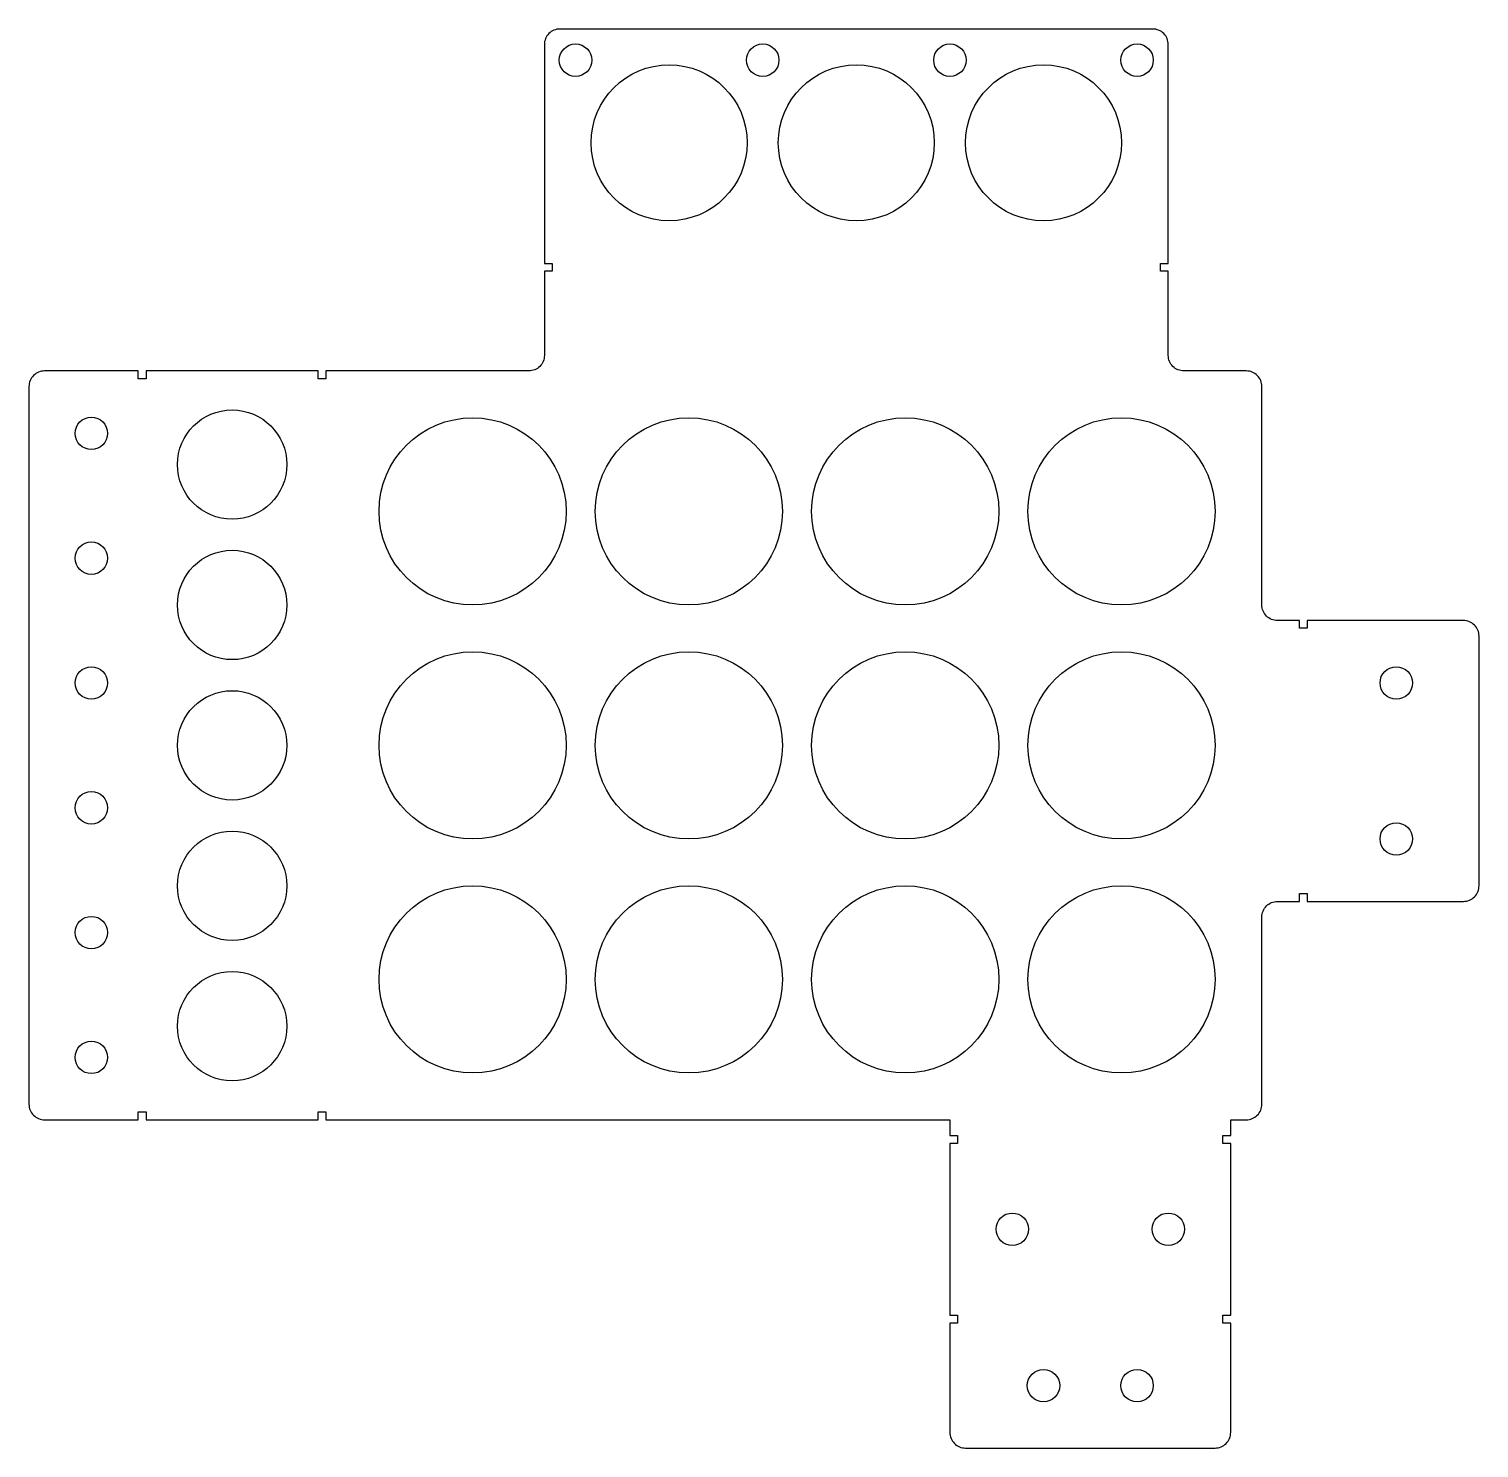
# Model space of a CAD drawing. Header units: inches. Extents: x -4.3 to 7.4, y -11.4 to 0.
import ezdxf

# ---------------------------------------------------------------- set-up
doc = ezdxf.new("R2010")
doc.units = ezdxf.units.IN
doc.header["$MEASUREMENT"] = 0

msp = doc.modelspace()

# ---------------------------------------------------------------- linework, layer by layer
msp.add_lwpolyline([(5.926, -4.802), (5.926, -4.74), (5.75, -4.74, -0.414214), (5.625, -4.615), (5.625, -2.865, 0.414214), (5.5, -2.74), (5, -2.74, -0.414214), (4.875, -2.615), (4.875, -1.941), (4.812, -1.941), (4.812, -1.878), (4.875, -1.878), (4.875, -0.125, 0.414214), (4.75, 0), (0, 0, 0.414214), (-0.125, -0.125), (-0.125, -1.878), (-0.063, -1.878), (-0.063, -1.941), (-0.125, -1.941), (-0.125, -2.615, -0.414214), (-0.25, -2.74), (-1.876, -2.74), (-1.876, -2.802), (-1.938, -2.802), (-1.938, -2.74), (-3.316, -2.74), (-3.316, -2.802), (-3.379, -2.802), (-3.379, -2.74), (-4.13, -2.74, 0.414214), (-4.255, -2.865), (-4.255, -8.615, 0.414214), (-4.13, -8.74), (-3.379, -8.74), (-3.379, -8.677), (-3.316, -8.677), (-3.316, -8.74), (-1.938, -8.74), (-1.938, -8.677), (-1.876, -8.677), (-1.876, -8.74), (3.125, -8.74), (3.125, -8.867), (3.187, -8.867), (3.187, -8.929), (3.125, -8.929), (3.125, -10.306), (3.187, -10.306), (3.187, -10.369), (3.125, -10.369), (3.125, -11.245, 0.414214), (3.25, -11.37), (5.25, -11.37, 0.414214), (5.375, -11.245), (5.375, -10.369), (5.312, -10.369), (5.312, -10.306), (5.375, -10.306), (5.375, -8.929), (5.312, -8.929), (5.312, -8.867), (5.375, -8.867), (5.375, -8.74), (5.5, -8.74, 0.414214), (5.625, -8.615), (5.625, -7.115, -0.414214), (5.75, -6.99), (5.926, -6.99), (5.926, -6.927), (5.989, -6.927), (5.989, -6.99), (7.24, -6.99, 0.414214), (7.365, -6.865), (7.365, -4.865, 0.414214), (7.24, -4.74), (5.989, -4.74), (5.989, -4.802)], format="xyb", close=True)
for centre, radius in [((0.125, -0.25), 0.13), ((1.625, -0.25), 0.13), ((3.125, -0.25), 0.13), ((4.625, -0.25), 0.13), ((0.875, -0.912), 0.625), ((2.375, -0.912), 0.625), ((3.875, -0.912), 0.625), ((-3.755, -3.24), 0.13), ((-2.627, -3.49), 0.438), ((-0.7, -3.865), 0.75), ((1.033, -3.865), 0.75), ((2.767, -3.865), 0.75), ((4.5, -3.865), 0.75), ((-3.755, -4.24), 0.13), ((-2.627, -4.615), 0.438), ((-0.7, -5.74), 0.75), ((1.033, -5.74), 0.75), ((2.767, -5.74), 0.75), ((4.5, -5.74), 0.75), ((-3.755, -5.24), 0.13), ((6.702, -5.24), 0.13), ((-2.627, -5.74), 0.438), ((-3.755, -6.24), 0.13), ((6.702, -6.49), 0.13), ((-2.627, -6.865), 0.438), ((-0.7, -7.615), 0.75), ((1.033, -7.615), 0.75), ((2.767, -7.615), 0.75), ((4.5, -7.615), 0.75), ((-3.755, -7.24), 0.13), ((-2.627, -7.99), 0.438), ((-3.755, -8.24), 0.13), ((3.625, -9.617), 0.13), ((4.875, -9.617), 0.13), ((3.875, -10.87), 0.13), ((4.625, -10.87), 0.13)]:
    msp.add_circle(centre, radius)

doc.saveas('drawing.dxf')
